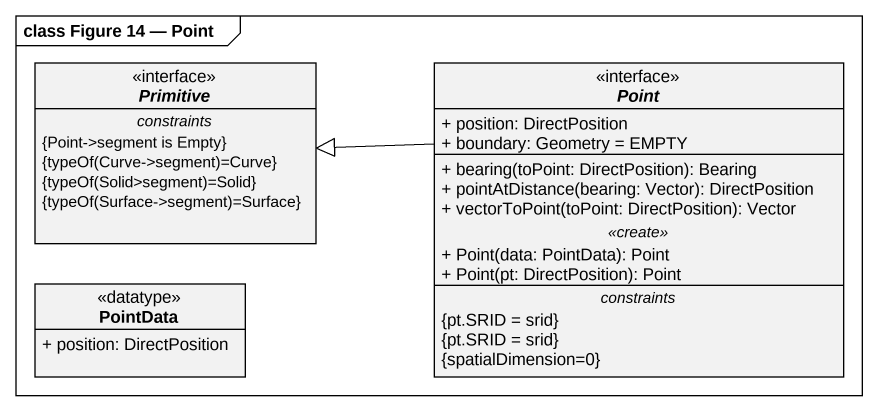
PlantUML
@startuml
mainframe class Figure 14 — Point
hide circle
hide empty members
skinparam classAttributeIconSize 0
interface Primitive {
  -- constraints --
  {Point->segment is Empty}
  {field} {typeOf(Curve->segment)=Curve}
  {field} {typeOf(Solid>segment)=Solid}
  {field} {typeOf(Surface->segment)=Surface}
}
interface Point {
  + position: DirectPosition
  + boundary: Geometry = EMPTY
  --
  + bearing(toPoint: DirectPosition): Bearing
  + pointAtDistance(bearing: Vector): DirectPosition
  + vectorToPoint(toPoint: DirectPosition): Vector
  .. <<create>> ..
  + Point(data: PointData): Point
  + Point(pt: DirectPosition): Point
  -- constraints --
  {pt.SRID = srid}
  {pt.SRID = srid}
  {spatialDimension=0}
}
class PointData <<datatype>> {
  + position: DirectPosition
}
Point -left-|> Primitive
@enduml
